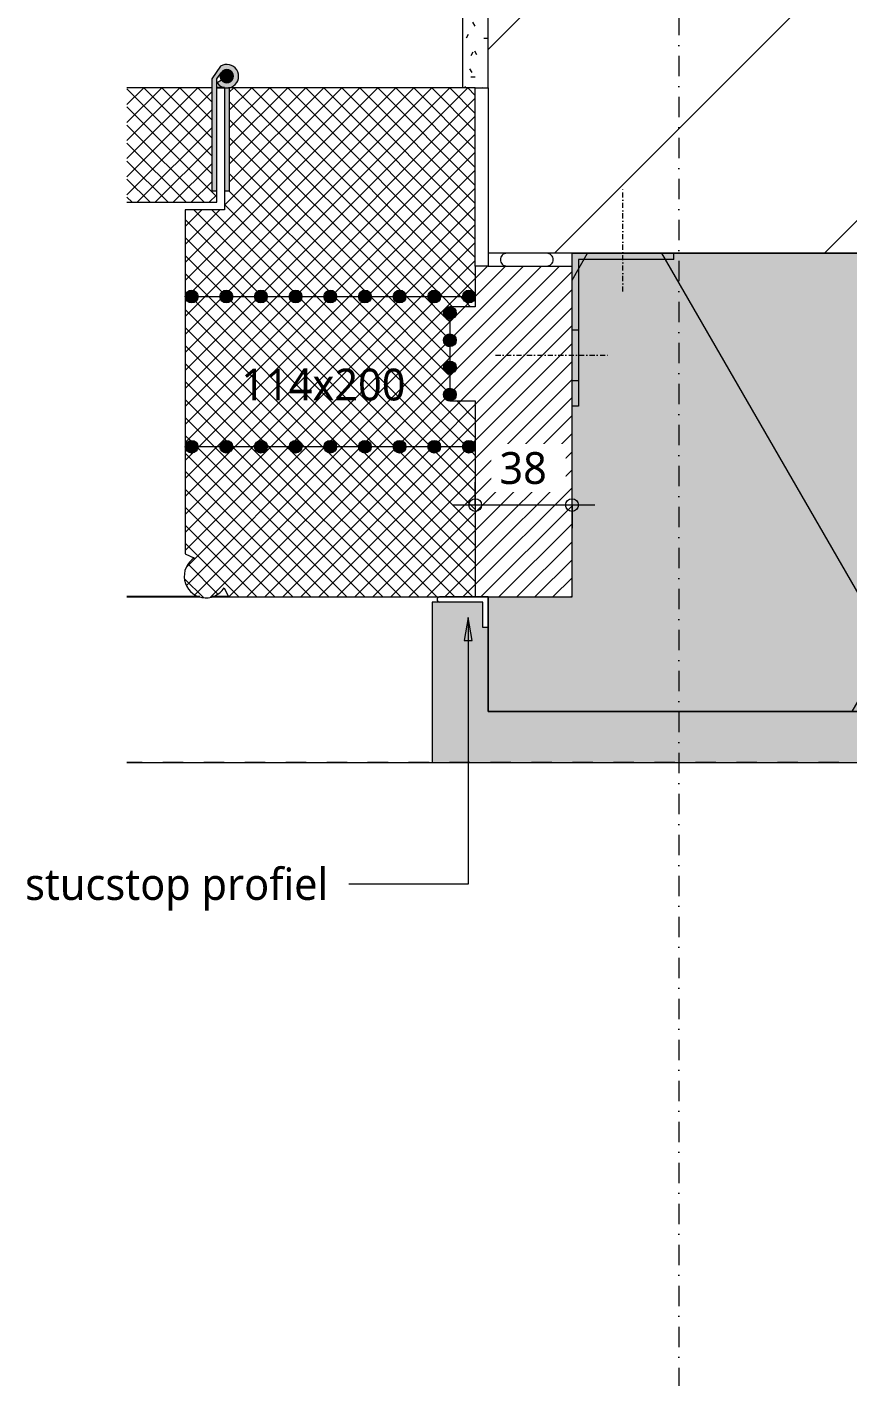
# Model space of a CAD drawing. Header units: millimetres. Extents: x -435 to 27166, y -19117 to 26500.
# Drawn here: x 2411 to 2734, y 3128 to 3662 of the extents above; entities that cross this region are included whole.
import ezdxf

# ---------------------------------------------------------------- set-up
doc = ezdxf.new("R2010")
doc.units = ezdxf.units.MM
doc.linetypes.add('MV_stramien', pattern=[16, 8, -4, 0, -4])
doc.linetypes.add('Streep-stip _ detail', pattern=[4, 2, -1, 0, -1])
for name, color, linetype, lineweight in [('A-ANNO-DIMS', 211, 'Continuous', 13), ('A-ANNO-DIMS-5', 211, 'Continuous', 13), ('A-DETL', 90, 'Continuous', 13), ('A-DETL-GENF', 92, 'Continuous', 18), ('G-ANNO-TEXT', 231, 'Continuous', 13)]:
    doc.layers.add(name, color=color, linetype=linetype, lineweight=lineweight)
doc.styles.add('Segoe UI_3', font='segoeui.ttf', dxfattribs={"height": 12.5})
doc.dimstyles.new('2_5_mm', dxfattribs={"dimscale": 304.8, "dimtxt": 13.092049, "dimasz": 0.016404, "dimexe": 0.029528, "dimexo": 0.0625, "dimgap": 0.014764, "dimtad": 1, "dimdec": 0, "dimzin": 0, "dimdsep": 46, "dimtxsty": 'Segoe UI_3', "dimblk1": 'DOTBLANK', "dimblk2": 'DOTBLANK', "dimsah": 1, "dimcen": 0.09, "dimdle": 0.029528, "dimazin": 0, "dimtfac": 1, "dimtdec": 4, "dimtix": 1, "dimtmove": 0, "dimatfit": 3, "dimfxl": 0.029528, "dimfxlon": 1, "dimtvp": 1, "dimtfill": 1, "dimtolj": 1, "dimtzin": 0, "dimarcsym": 2})
pattern_1 = [(0, (0, 0), (20.32, 5.08), [1.676, -13.564, 1.676, -13.564, -81.28]), (0, (0, 0), (20.32, 5.08), [-30.48, 1.676, -28.804, 1.676, -13.564, -35.56]), (0, (0, 0), (20.32, 5.08), [-76.2, 1.676, -8.484, 1.676, -23.724]), (120, (7.62, 2.54), (-14.559409, 15.057636), [1.676, -13.564, 1.676, -13.564, -81.28]), (120, (7.62, 2.54), (-14.559409, 15.057636), [-30.48, 1.676, -28.804, 1.676, -13.564, -35.56]), (120, (7.62, 2.54), (-14.559409, 15.057636), [-76.2, 1.676, -8.484, 1.676, -23.724]), (240, (10.16, 12.7), (-5.760591, -20.137636), [1.676, -13.564, 1.676, -13.564, -81.28]), (240, (10.16, 12.7), (-5.760591, -20.137636), [-30.48, 1.676, -28.804, 1.676, -13.564, -35.56]), (240, (10.16, 12.7), (-5.760591, -20.137636), [-76.2, 1.676, -8.484, 1.676, -23.724])]
pattern_2 = [(45, (0, 0), (-3.535534, 3.535534), []), (135, (0, 0), (-3.535534, -3.535534), [])]

# ---------------------------------------------------------------- blocks, each defined once
blk = doc.blocks.new('42 isolatie - Type 1-3762598-Details Appartement')
at = {"layer": 'A-DETL-GENF'}
blk.add_hatch(color=256, dxfattribs=at).paths.add_polyline_path([(213.48, 180.8), (0.28, 180.8), (0.28, 135.78), (33.28, 135.78), (33.28, 0.8), (517.28, 0.8), (517.28, 135.78), (550.28, 135.78), (550.28, 180.8), (450.68, 180.8)])
at = {"layer": 'A-DETL-GENF', "lineweight": 13}
h = blk.add_hatch(dxfattribs=at)
h.set_pattern_fill('FP_43', color=256, style=0, pattern_type=2)
h.set_pattern_definition([(60, (-2126.39, 181.76), (-155.885, 90), []), (120, (-2126.39, 181.76), (-155.885, -90), [])])
h.paths.add_polyline_path([(213.48, 180.8), (0.28, 180.8), (0.28, 135.78), (33.28, 135.78), (33.28, 0.8), (517.28, 0.8), (517.28, 135.78), (550.28, 135.78), (550.28, 180.8), (450.68, 180.8)])
at = {"layer": 'A-DETL-GENF'}
for p, q in [((550.28, 180.8), (0.28, 180.8)), ((0.28, 180.8), (0.28, 147.78)), ((550.28, 147.78), (550.28, 180.8)), ((0.28, 147.78), (0.28, 135.78)), ((0.28, 147.78), (0.28, 135.78)), ((550.28, 135.78), (550.28, 147.78)), ((550.28, 135.78), (550.28, 147.78)), ((33.28, 0.8), (517.28, 0.8))]:
    blk.add_line(p, q, dxfattribs=at)
blk = doc.blocks.new('Repeating Detail - 00 g lijmbolletje s e-V21-Details Appartement')
at = {"layer": 'A-DETL-GENF'}
for points in [[(-106.77, -1.25), (-106.52, -0.65), (-106.44, 0), (-106.52, 0.65), (-106.77, 1.25), (-107.17, 1.77), (-107.69, 2.17), (-108.29, 2.41), (-108.94, 2.5), (-109.58, 2.41), (-110.19, 2.17), (-110.7, 1.77), (-111.1, 1.25), (-111.35, 0.65), (-111.44, 0), (-111.35, -0.65), (-111.1, -1.25), (-110.7, -1.77), (-110.19, -2.17), (-109.58, -2.41), (-108.94, -2.5), (-108.29, -2.41), (-107.69, -2.17), (-107.17, -1.77)], [(-93.15, -1.25), (-92.9, -0.65), (-92.82, 0), (-92.9, 0.65), (-93.15, 1.25), (-93.55, 1.77), (-94.07, 2.17), (-94.67, 2.41), (-95.32, 2.5), (-95.97, 2.41), (-96.57, 2.17), (-97.09, 1.77), (-97.48, 1.25), (-97.73, 0.65), (-97.82, 0), (-97.73, -0.65), (-97.48, -1.25), (-97.09, -1.77), (-96.57, -2.17), (-95.97, -2.41), (-95.32, -2.5), (-94.67, -2.41), (-94.07, -2.17), (-93.55, -1.77)], [(-79.54, -1.25), (-79.29, -0.65), (-79.2, 0), (-79.29, 0.65), (-79.54, 1.25), (-79.93, 1.77), (-80.45, 2.17), (-81.06, 2.41), (-81.7, 2.5), (-82.35, 2.41), (-82.95, 2.17), (-83.47, 1.77), (-83.87, 1.25), (-84.12, 0.65), (-84.2, 0), (-84.12, -0.65), (-83.87, -1.25), (-83.47, -1.77), (-82.95, -2.17), (-82.35, -2.41), (-81.7, -2.5), (-81.06, -2.41), (-80.45, -2.17), (-79.93, -1.77)], [(-65.92, -1.25), (-65.67, -0.65), (-65.59, 0), (-65.67, 0.65), (-65.92, 1.25), (-66.32, 1.77), (-66.84, 2.17), (-67.44, 2.41), (-68.09, 2.5), (-68.73, 2.41), (-69.34, 2.17), (-69.85, 1.77), (-70.25, 1.25), (-70.5, 0.65), (-70.59, 0), (-70.5, -0.65), (-70.25, -1.25), (-69.85, -1.77), (-69.34, -2.17), (-68.59, -2.43), (-68.09, -2.5), (-67.44, -2.41), (-66.84, -2.17), (-66.32, -1.77)], [(-52.3, -1.25), (-52.05, -0.65), (-51.97, 0), (-52.05, 0.65), (-52.3, 1.25), (-52.7, 1.77), (-53.22, 2.17), (-53.82, 2.41), (-54.47, 2.5), (-55.12, 2.41), (-55.72, 2.17), (-56.24, 1.77), (-56.63, 1.25), (-56.88, 0.65), (-56.97, 0), (-56.88, -0.65), (-56.63, -1.25), (-56.24, -1.77), (-55.72, -2.17), (-55.12, -2.41), (-54.47, -2.5), (-53.82, -2.41), (-53.22, -2.17), (-52.7, -1.77)], [(-38.69, -1.25), (-38.44, -0.65), (-38.35, 0), (-38.44, 0.65), (-38.69, 1.25), (-39.08, 1.77), (-39.6, 2.17), (-40.2, 2.41), (-40.85, 2.5), (-41.5, 2.41), (-42.1, 2.17), (-42.62, 1.77), (-43.02, 1.25), (-43.27, 0.65), (-43.35, 0), (-43.27, -0.65), (-43.02, -1.25), (-42.62, -1.77), (-42.1, -2.17), (-41.5, -2.41), (-40.85, -2.5), (-40.2, -2.41), (-39.6, -2.17), (-39.08, -1.77)], [(-25.07, -1.25), (-24.82, -0.65), (-24.73, 0), (-24.82, 0.65), (-25.07, 1.25), (-25.47, 1.77), (-25.98, 2.17), (-26.59, 2.41), (-27.23, 2.5), (-27.88, 2.41), (-28.48, 2.17), (-29, 1.77), (-29.4, 1.25), (-29.65, 0.65), (-29.73, 0), (-29.65, -0.65), (-29.4, -1.25), (-29, -1.77), (-28.48, -2.17), (-27.88, -2.41), (-27.23, -2.5), (-26.59, -2.41), (-25.98, -2.17), (-25.47, -1.77)], [(-11.45, -1.25), (-11.2, -0.65), (-11.12, 0), (-11.2, 0.65), (-11.45, 1.25), (-11.85, 1.77), (-12.37, 2.17), (-12.97, 2.41), (-13.62, 2.5), (-14.26, 2.41), (-14.87, 2.17), (-15.38, 1.77), (-15.78, 1.25), (-16.03, 0.65), (-16.12, 0), (-16.03, -0.65), (-15.78, -1.25), (-15.38, -1.77), (-14.87, -2.17), (-14.26, -2.41), (-13.62, -2.5), (-12.97, -2.41), (-12.37, -2.17), (-11.85, -1.77)], [(2.17, -1.25), (2.41, -0.65), (2.5, 0), (2.41, 0.65), (2.17, 1.25), (1.77, 1.77), (1.25, 2.17), (0.65, 2.41), (0, 2.5), (-0.65, 2.41), (-1.25, 2.17), (-1.77, 1.77), (-2.17, 1.25), (-2.41, 0.65), (-2.5, 0), (-2.41, -0.65), (-2.17, -1.25), (-1.77, -1.77), (-1.25, -2.17), (-0.65, -2.41), (0, -2.5), (0.65, -2.41), (1.25, -2.17), (1.77, -1.77)]]:
    blk.add_hatch(color=256, dxfattribs=at).paths.add_polyline_path(points)
for centre, start, end in [((-108.94, 0), 0, 180), ((-108.94, 0), 180, 360), ((-95.32, 0), 0, 180), ((-95.32, 0), 180, 360), ((-81.7, 0), 0, 180), ((-81.7, 0), 180, 360), ((-68.09, 0), 0, 180), ((-68.09, 0), 180, 360), ((-54.47, 0), 0, 180), ((-54.47, 0), 180, 360), ((-40.85, 0), 0, 180), ((-40.85, 0), 180, 360), ((-27.23, 0), 360, 180), ((-27.23, 0), 180, 360), ((-13.62, 0), 360, 180), ((-13.62, 0), 180, 360), ((0, 0), 360, 180), ((0, 0), 180, 360)]:
    blk.add_arc(centre, 2.5, start, end, dxfattribs=at)
blk = doc.blocks.new('Repeating Detail - 00 g lijmbolletje s e-V23-Details Appartement')
at = {"layer": 'A-DETL-GENF'}
for points in [[(-30.75, 2.17), (-31.35, 2.41), (-32, 2.5), (-32.65, 2.41), (-33.25, 2.17), (-33.77, 1.77), (-34.17, 1.25), (-34.41, 0.65), (-34.5, 0), (-34.41, -0.65), (-34.17, -1.25), (-33.77, -1.77), (-33.25, -2.17), (-32.65, -2.41), (-32, -2.5), (-31.35, -2.41), (-30.75, -2.17), (-30.23, -1.77), (-29.83, -1.25), (-29.59, -0.65), (-29.5, 0), (-29.59, 0.65), (-29.83, 1.25), (-30.23, 1.77)], [(-20.08, 2.17), (-20.69, 2.41), (-21.33, 2.5), (-21.98, 2.41), (-22.58, 2.17), (-23.1, 1.77), (-23.5, 1.25), (-23.75, 0.65), (-23.83, 0), (-23.75, -0.65), (-23.5, -1.25), (-23.1, -1.77), (-22.58, -2.17), (-21.98, -2.41), (-21.33, -2.5), (-20.69, -2.41), (-20.08, -2.17), (-19.57, -1.77), (-19.17, -1.25), (-18.92, -0.65), (-18.83, 0), (-18.92, 0.65), (-19.17, 1.25), (-19.57, 1.77)], [(-9.42, 2.17), (-10.02, 2.41), (-10.67, 2.5), (-11.31, 2.41), (-11.92, 2.17), (-12.43, 1.77), (-12.83, 1.25), (-13.08, 0.65), (-13.17, 0), (-13.08, -0.65), (-12.83, -1.25), (-12.43, -1.77), (-11.92, -2.17), (-11.31, -2.41), (-10.67, -2.5), (-10.02, -2.41), (-9.42, -2.17), (-8.9, -1.77), (-8.5, -1.25), (-8.25, -0.65), (-8.17, 0), (-8.25, 0.65), (-8.5, 1.25), (-8.9, 1.77)], [(1.25, 2.17), (0.65, 2.41), (0, 2.5), (-0.65, 2.41), (-1.25, 2.17), (-1.77, 1.77), (-2.17, 1.25), (-2.41, 0.65), (-2.5, 0), (-2.41, -0.65), (-2.17, -1.25), (-1.77, -1.77), (-1.25, -2.17), (-0.65, -2.41), (0, -2.5), (0.65, -2.41), (1.25, -2.17), (1.77, -1.77), (2.17, -1.25), (2.41, -0.65), (2.5, 0), (2.41, 0.65), (2.17, 1.25), (1.77, 1.77)]]:
    blk.add_hatch(color=256, dxfattribs=at).paths.add_polyline_path(points)
for centre, start, end in [((-32, 0), 360, 180), ((-21.33, 0), 360, 180), ((-10.67, 0), 360, 180), ((0, 0), 360, 180), ((0, 0), 180, 360), ((-32, 0), 180, 360), ((-21.33, 0), 180, 360), ((-10.67, 0), 180, 360)]:
    blk.add_arc(centre, 2.5, start, end, dxfattribs=at)
blk = doc.blocks.new('30_L-anker - 60x40-4465876-Details Appartement')
at = {"layer": 'A-DETL-GENF', "linetype": 'Streep-stip _ detail', "lineweight": 13}
for p, q in [((20, -15), (20, 25)), ((-30, -40), (15, -40))]:
    blk.add_line(p, q, dxfattribs=at)
at = {"layer": 'A-DETL-GENF'}
for p, q in [((0, -60), (0, 0)), ((40, 0), (0, 0)), ((40, -2.5), (40, 0)), ((40, -2.5), (2.5, -2.5)), ((2.5, -2.5), (2.5, -60)), ((0, -30), (2.5, -30)), ((0, -50), (2.5, -50)), ((2.5, -60), (0, -60))]:
    blk.add_line(p, q, dxfattribs=at)
blk = doc.blocks.new('DIMBLOCK242-Details Appartement')
at = {"layer": 'A-ANNO-DIMS-5'}
for p, q in [((2587.43, 3474.19), (2587.43, 3483.19)), ((2625.43, 3474.19), (2625.43, 3483.19)), ((2634.43, 3474.19), (2578.43, 3474.19)), ((2587.43, 3474.19), (2587.43, 3465.19)), ((2625.43, 3474.19), (2625.43, 3465.19))]:
    blk.add_line(p, q, dxfattribs=at)
for centre in [(2587.43, 3474.19), (2625.43, 3474.19)]:
    blk.add_circle(centre, 2.5, dxfattribs=at)
at = {"layer": 'A-ANNO-DIMS-5', "color": 0, "insert": (2596.91, 3495), "char_height": 12.5, "width": 22.8516, "attachment_point": 1, "line_spacing_factor": 1.142579, "style": 'Segoe UI_3', "bg_fill": 3, "box_fill_scale": 1.25, "bg_fill_color": 9, "bg_fill_true_color": 13158600, "bg_fill_transparency": 0}
blk.add_mtext('38', dxfattribs=at)
blk = doc.blocks.new('_DotBlank')
at = {"color": 0, "linetype": 'ByBlock', "lineweight": -2}
blk.add_line((-0.5, 0), (-1, 0), dxfattribs=at)
blk.add_circle((0, 0), 0.5, dxfattribs=at)

msp = doc.modelspace()

# ---------------------------------------------------------------- hatches: boundary and pattern name
at = {"layer": 'A-DETL-GENF', "lineweight": 13}
h = msp.add_hatch(dxfattribs=at)
h.set_pattern_fill('FP_17', color=254, style=0, pattern_type=2)
h.set_pattern_definition(pattern_1)
h.paths.add_polyline_path([(2582.43, 3638.1), (2592.43, 3638.1), (2592.43, 4069.21), (2582.43, 4069.21), (2582.43, 3733.25)])
h = msp.add_hatch(dxfattribs=at)
h.set_pattern_fill('FP_9', color=57, style=0, pattern_type=2)
h.set_pattern_definition([(45, (0, 0), (-53.033, 53.033), [])])
h.paths.add_polyline_path([(3109.43, 3573.08), (3142.43, 3573.08), (3142.43, 3693.08), (2592.43, 3693.08), (2592.43, 3573.08), (3047.83, 3573.08)])
at = {"layer": 'A-DETL-GENF'}
for points in [[(2485.93, 3597.63), (2485.93, 3641.64), (2487.68, 3644.14), (2488.13, 3644.63), (2488.68, 3644.99), (2489.31, 3645.2), (2489.97, 3645.25), (2490.62, 3645.14), (2491.22, 3644.86), (2491.73, 3644.44), (2492.12, 3643.91), (2492.37, 3643.29), (2492.45, 3642.63), (2492.37, 3641.98), (2492.12, 3641.36), (2491.73, 3640.83), (2491.22, 3640.41), (2490.62, 3640.13), (2489.97, 3640.02), (2489.31, 3640.06), (2488.68, 3640.28), (2488.13, 3640.64), (2487.68, 3641.13), (2486.04, 3639.98), (2486.85, 3639.1), (2487.85, 3638.46), (2488.99, 3638.09), (2490.18, 3638.02), (2491.35, 3638.27), (2492.42, 3638.8), (2493.31, 3639.6), (2493.97, 3640.59), (2494.36, 3641.72), (2494.44, 3642.91), (2494.22, 3644.08), (2493.7, 3645.16), (2492.92, 3646.07), (2491.94, 3646.75), (2490.82, 3647.15), (2489.63, 3647.25), (2488.45, 3647.05), (2487.37, 3646.55), (2483.93, 3641.64), (2483.93, 3597.63)], [(2489.9, 3640.02), (2490.62, 3640.15), (2491.22, 3640.42), (2491.73, 3640.84), (2492.12, 3641.38), (2492.37, 3642), (2492.45, 3642.63), (2492.28, 3643.51), (2491.99, 3644.08), (2491.67, 3644.49), (2491.08, 3644.92), (2490.56, 3645.15), (2489.76, 3645.24), (2489.23, 3645.18), (2488.55, 3644.91), (2487.97, 3644.46), (2487.56, 3643.95), (2487.3, 3643.31), (2487.21, 3642.63), (2487.3, 3641.96), (2487.68, 3641.16), (2488.13, 3640.66), (2488.72, 3640.28), (2489.31, 3640.08), (2489.87, 3640.02)], [(2488.93, 3597.63), (2490.93, 3597.63), (2490.93, 3638.15), (2489.79, 3638.02), (2488.93, 3638.09), (2488.93, 3635.07)]]:
    msp.add_hatch(color=8, dxfattribs=at).paths.add_polyline_path(points)
at = {"layer": 'A-DETL-GENF', "lineweight": 13}
h = msp.add_hatch(dxfattribs=at)
h.set_pattern_fill('FP_20', color=250, style=0, pattern_type=2)
h.set_pattern_definition(pattern_2)
h.paths.add_polyline_path([(2450.59, 3593.1), (2485.93, 3593.1), (2485.93, 3597.63), (2483.93, 3597.63), (2483.93, 3638.1), (2450.59, 3638.1)])
h = msp.add_hatch(dxfattribs=at)
h.set_pattern_fill('FP_20', color=250, style=0, pattern_type=2)
h.set_pattern_definition(pattern_2)
h.paths.add_polyline_path([(2519.35, 3556.1), (2527.97, 3556.1), (2528.05, 3556.75), (2528.3, 3557.35), (2528.7, 3557.87), (2529.22, 3558.26), (2529.82, 3558.51), (2530.47, 3558.6), (2531.11, 3558.51), (2531.72, 3558.26), (2532.23, 3557.87), (2532.63, 3557.35), (2532.88, 3556.75), (2532.97, 3556.1), (2541.58, 3556.1), (2541.67, 3556.75), (2541.92, 3557.35), (2542.32, 3557.87), (2542.83, 3558.26), (2543.44, 3558.51), (2544.08, 3558.6), (2544.73, 3558.51), (2545.33, 3558.26), (2545.85, 3557.87), (2546.25, 3557.35), (2546.5, 3556.75), (2546.58, 3556.1), (2555.2, 3556.1), (2555.29, 3556.75), (2555.53, 3557.35), (2555.93, 3557.87), (2556.45, 3558.26), (2557.05, 3558.51), (2557.7, 3558.6), (2558.35, 3558.51), (2558.95, 3558.26), (2559.47, 3557.87), (2559.87, 3557.35), (2560.11, 3556.75), (2560.2, 3556.1), (2568.82, 3556.1), (2568.9, 3556.75), (2569.15, 3557.35), (2569.55, 3557.87), (2570.07, 3558.26), (2570.67, 3558.51), (2571.32, 3558.6), (2571.96, 3558.51), (2572.57, 3558.26), (2573.08, 3557.87), (2573.48, 3557.35), (2573.73, 3556.75), (2573.82, 3556.1), (2582.43, 3556.1), (2582.52, 3556.75), (2582.77, 3557.35), (2583.17, 3557.87), (2583.68, 3558.26), (2584.29, 3558.51), (2584.93, 3558.6), (2585.58, 3558.51), (2586.18, 3558.26), (2586.7, 3557.87), (2587.1, 3557.35), (2587.35, 3556.75), (2587.43, 3556.54), (2587.43, 3638.1), (2490.93, 3638.1), (2490.93, 3597.63), (2488.93, 3597.63), (2488.93, 3590.1), (2473.5, 3590.1), (2473.5, 3556.1), (2473.58, 3556.75), (2473.83, 3557.35), (2474.34, 3557.95), (2474.75, 3558.26), (2475.35, 3558.51), (2476, 3558.6), (2476.64, 3558.51), (2477.25, 3558.26), (2477.77, 3557.87), (2478.16, 3557.35), (2478.41, 3556.75), (2478.5, 3556.1), (2487.11, 3556.1), (2487.2, 3556.75), (2487.45, 3557.35), (2487.85, 3557.87), (2488.36, 3558.26), (2488.97, 3558.51), (2489.61, 3558.6), (2490.26, 3558.51), (2490.86, 3558.26), (2491.38, 3557.87), (2491.78, 3557.35), (2492.03, 3556.75), (2492.11, 3556.1), (2500.73, 3556.1), (2500.82, 3556.75), (2501.07, 3557.35), (2501.46, 3557.87), (2501.98, 3558.26), (2502.58, 3558.51), (2503.23, 3558.6), (2503.88, 3558.51), (2504.48, 3558.26), (2505, 3557.87), (2505.4, 3557.35), (2505.65, 3556.75), (2505.73, 3556.1), (2514.35, 3556.1), (2514.43, 3556.75), (2514.68, 3557.35), (2515.08, 3557.87), (2515.6, 3558.26), (2516.2, 3558.51), (2516.85, 3558.6), (2517.5, 3558.51), (2518.1, 3558.26), (2518.62, 3557.87), (2519.01, 3557.35), (2519.26, 3556.75)])
h.paths.add_polyline_path([(2489.94, 3638.01), (2489.94, 3638.04), (2489.79, 3638.02)])
h = msp.add_hatch(dxfattribs=at)
h.set_pattern_fill('FP_33', color=250, style=0, pattern_type=2)
h.set_pattern_definition([(45, (0, 0), (-3.535534, 3.535534), [])])
h.paths.add_polyline_path([(2625.43, 3438.1), (2625.43, 3568.08), (2587.43, 3568.08), (2587.43, 3552.1), (2577.43, 3552.1), (2578.08, 3552.01), (2578.68, 3551.76), (2579.2, 3551.37), (2579.6, 3550.85), (2579.85, 3550.25), (2579.93, 3549.6), (2579.85, 3548.95), (2579.6, 3548.35), (2579.2, 3547.83), (2578.68, 3547.43), (2578.08, 3547.18), (2577.43, 3547.1), (2577.43, 3541.43), (2578.08, 3541.35), (2578.68, 3541.1), (2579.2, 3540.7), (2579.6, 3540.18), (2579.85, 3539.58), (2579.93, 3538.93), (2579.85, 3538.29), (2579.6, 3537.68), (2579.2, 3537.16), (2578.68, 3536.77), (2578.08, 3536.52), (2577.43, 3536.43), (2577.43, 3530.77), (2578.08, 3530.68), (2578.68, 3530.43), (2579.2, 3530.03), (2579.6, 3529.52), (2579.85, 3528.91), (2579.93, 3528.27), (2579.85, 3527.62), (2579.6, 3527.02), (2579.2, 3526.5), (2578.68, 3526.1), (2578.08, 3525.85), (2577.43, 3525.77), (2577.43, 3520.1), (2578.08, 3520.01), (2578.69, 3519.76), (2579.2, 3519.37), (2579.6, 3518.85), (2579.85, 3518.25), (2579.93, 3517.6), (2579.85, 3516.95), (2579.6, 3516.35), (2579.2, 3515.83), (2578.68, 3515.43), (2578.08, 3515.18), (2577.43, 3515.1), (2587.43, 3515.1), (2587.43, 3438.1)])
h = msp.add_hatch(dxfattribs=at)
h.set_pattern_fill('FP_20', color=250, style=0, pattern_type=2)
h.set_pattern_definition(pattern_2)
h.paths.add_polyline_path([(2587.43, 3497.1), (2587.43, 3515.1), (2577.43, 3515.1), (2576.79, 3515.18), (2576.18, 3515.43), (2575.67, 3515.83), (2575.27, 3516.35), (2575.02, 3516.95), (2574.93, 3517.6), (2575.02, 3518.25), (2575.27, 3518.85), (2575.67, 3519.37), (2576.18, 3519.76), (2576.79, 3520.01), (2577.43, 3520.1), (2577.43, 3525.77), (2576.79, 3525.85), (2576.18, 3526.1), (2575.67, 3526.5), (2575.27, 3527.02), (2575.02, 3527.62), (2574.93, 3528.27), (2575.02, 3528.91), (2575.27, 3529.52), (2575.67, 3530.03), (2576.18, 3530.43), (2576.79, 3530.68), (2577.43, 3530.77), (2577.43, 3536.43), (2576.79, 3536.52), (2576.04, 3536.88), (2575.67, 3537.16), (2575.27, 3537.68), (2575.02, 3538.29), (2574.93, 3538.93), (2575.02, 3539.58), (2575.27, 3540.18), (2575.67, 3540.7), (2576.18, 3541.1), (2576.79, 3541.35), (2577.43, 3541.43), (2577.43, 3547.1), (2576.79, 3547.18), (2576.18, 3547.43), (2575.67, 3547.83), (2575.27, 3548.35), (2575.02, 3548.95), (2574.93, 3549.6), (2575.02, 3550.25), (2575.27, 3550.85), (2575.67, 3551.37), (2576.18, 3551.76), (2576.79, 3552.01), (2577.43, 3552.1), (2587.43, 3552.1), (2587.43, 3556.1), (2587.35, 3555.45), (2587.1, 3554.85), (2586.7, 3554.33), (2586.18, 3553.93), (2585.58, 3553.68), (2584.93, 3553.6), (2584.29, 3553.68), (2583.68, 3553.93), (2583.13, 3554.38), (2582.77, 3554.85), (2582.52, 3555.45), (2582.43, 3556.1), (2573.82, 3556.1), (2573.73, 3555.45), (2573.44, 3554.79), (2573.08, 3554.33), (2572.57, 3553.93), (2571.96, 3553.68), (2571.32, 3553.6), (2570.67, 3553.68), (2570.07, 3553.93), (2569.55, 3554.33), (2569.15, 3554.85), (2568.9, 3555.45), (2568.82, 3556.1), (2560.2, 3556.1), (2560.11, 3555.45), (2559.87, 3554.85), (2559.47, 3554.33), (2558.95, 3553.93), (2558.35, 3553.68), (2557.7, 3553.6), (2557.05, 3553.68), (2556.45, 3553.93), (2555.93, 3554.33), (2555.53, 3554.85), (2555.29, 3555.45), (2555.2, 3556.1), (2546.58, 3556.1), (2546.5, 3555.45), (2546.25, 3554.85), (2545.85, 3554.33), (2545.33, 3553.93), (2544.73, 3553.68), (2544.08, 3553.6), (2543.44, 3553.68), (2542.83, 3553.93), (2542.32, 3554.33), (2541.92, 3554.85), (2541.67, 3555.45), (2541.58, 3556.1), (2532.97, 3556.1), (2532.88, 3555.45), (2532.63, 3554.85), (2532.23, 3554.33), (2531.55, 3553.86), (2531.11, 3553.68), (2530.47, 3553.6), (2529.82, 3553.68), (2529.19, 3553.96), (2528.7, 3554.33), (2528.3, 3554.85), (2528.05, 3555.45), (2527.97, 3556.1), (2519.35, 3556.1), (2519.26, 3555.45), (2519.01, 3554.85), (2518.62, 3554.33), (2518.1, 3553.93), (2517.5, 3553.68), (2516.85, 3553.6), (2516.2, 3553.68), (2515.6, 3553.93), (2514.95, 3554.5), (2514.68, 3554.85), (2514.43, 3555.45), (2514.35, 3556.1), (2505.73, 3556.1), (2505.65, 3555.45), (2505.4, 3554.85), (2505, 3554.33), (2504.48, 3553.93), (2503.88, 3553.68), (2503.23, 3553.6), (2502.58, 3553.68), (2501.98, 3553.93), (2501.46, 3554.33), (2500.99, 3555.04), (2500.82, 3555.45), (2500.73, 3556.1), (2492.11, 3556.1), (2492, 3555.39), (2491.78, 3554.85), (2491.38, 3554.33), (2490.86, 3553.93), (2490.26, 3553.68), (2489.61, 3553.6), (2488.93, 3553.7), (2488.36, 3553.93), (2487.85, 3554.33), (2487.45, 3554.85), (2487.18, 3555.57), (2487.11, 3556.1), (2478.5, 3556.1), (2478.41, 3555.45), (2478.16, 3554.85), (2477.77, 3554.33), (2477.25, 3553.93), (2476.64, 3553.68), (2476, 3553.6), (2475.35, 3553.68), (2474.75, 3553.93), (2474.23, 3554.33), (2473.83, 3554.85), (2473.58, 3555.45), (2473.5, 3556.1), (2473.5, 3497.1), (2473.58, 3497.75), (2473.83, 3498.35), (2474.23, 3498.87), (2474.75, 3499.26), (2475.35, 3499.51), (2476, 3499.6), (2476.64, 3499.51), (2477.25, 3499.26), (2477.77, 3498.87), (2478.16, 3498.35), (2478.41, 3497.75), (2478.5, 3497.1), (2487.11, 3497.1), (2487.2, 3497.75), (2487.45, 3498.35), (2487.85, 3498.87), (2488.36, 3499.26), (2488.97, 3499.51), (2489.61, 3499.6), (2490.26, 3499.51), (2490.86, 3499.26), (2491.38, 3498.87), (2491.78, 3498.35), (2492.03, 3497.75), (2492.11, 3497.1), (2500.73, 3497.1), (2500.82, 3497.75), (2501.07, 3498.35), (2501.46, 3498.87), (2501.98, 3499.26), (2502.58, 3499.51), (2503.23, 3499.6), (2503.88, 3499.51), (2504.48, 3499.26), (2505, 3498.87), (2505.4, 3498.35), (2505.65, 3497.75), (2505.73, 3497.1), (2514.35, 3497.1), (2514.43, 3497.75), (2514.68, 3498.35), (2515.08, 3498.87), (2515.6, 3499.26), (2516.2, 3499.51), (2516.85, 3499.6), (2517.5, 3499.51), (2518.1, 3499.26), (2518.62, 3498.87), (2519.01, 3498.35), (2519.26, 3497.75), (2519.35, 3497.1), (2527.97, 3497.1), (2528.05, 3497.75), (2528.3, 3498.35), (2528.7, 3498.87), (2529.22, 3499.26), (2529.82, 3499.51), (2530.47, 3499.6), (2531.11, 3499.51), (2531.72, 3499.26), (2532.23, 3498.87), (2532.63, 3498.35), (2532.88, 3497.75), (2532.97, 3497.1), (2541.58, 3497.1), (2541.67, 3497.75), (2541.92, 3498.35), (2542.32, 3498.87), (2542.83, 3499.26), (2543.44, 3499.51), (2544.08, 3499.6), (2544.73, 3499.51), (2545.33, 3499.26), (2545.85, 3498.87), (2546.25, 3498.35), (2546.5, 3497.75), (2546.58, 3497.1), (2555.2, 3497.1), (2555.29, 3497.75), (2555.53, 3498.35), (2555.93, 3498.87), (2556.45, 3499.26), (2557.05, 3499.51), (2557.7, 3499.6), (2558.35, 3499.51), (2558.95, 3499.26), (2559.47, 3498.87), (2559.87, 3498.35), (2560.11, 3497.75), (2560.2, 3497.1), (2568.82, 3497.1), (2568.9, 3497.75), (2569.15, 3498.35), (2569.55, 3498.87), (2570.07, 3499.26), (2570.67, 3499.51), (2571.32, 3499.6), (2571.96, 3499.51), (2572.57, 3499.26), (2573.08, 3498.87), (2573.48, 3498.35), (2573.73, 3497.75), (2573.82, 3497.1), (2582.43, 3497.1), (2582.52, 3497.75), (2582.77, 3498.35), (2583.17, 3498.87), (2583.68, 3499.26), (2584.29, 3499.51), (2584.93, 3499.6), (2585.58, 3499.51), (2586.27, 3499.2), (2586.7, 3498.87), (2587.1, 3498.35), (2587.35, 3497.75)])
h = msp.add_hatch(dxfattribs=at)
h.set_pattern_fill('FP_20', color=250, style=0, pattern_type=2)
h.set_pattern_definition(pattern_2)
h.paths.add_polyline_path([(2481.43, 3437.75), (2483.59, 3438), (2485.61, 3438.78), (2487.37, 3440.05), (2488.74, 3441.72), (2490.43, 3438.1), (2587.43, 3438.1), (2587.43, 3497.1), (2587.35, 3496.45), (2587.1, 3495.85), (2586.7, 3495.33), (2586.18, 3494.93), (2585.58, 3494.68), (2584.93, 3494.6), (2584.29, 3494.68), (2583.64, 3494.97), (2583.17, 3495.33), (2582.77, 3495.85), (2582.52, 3496.45), (2582.43, 3497.1), (2573.82, 3497.1), (2573.73, 3496.45), (2573.44, 3495.79), (2573.08, 3495.33), (2572.57, 3494.93), (2571.96, 3494.68), (2571.32, 3494.6), (2570.67, 3494.68), (2570.07, 3494.93), (2569.55, 3495.33), (2569.15, 3495.85), (2568.9, 3496.45), (2568.82, 3497.1), (2560.2, 3497.1), (2560.11, 3496.45), (2559.87, 3495.85), (2559.47, 3495.33), (2558.95, 3494.93), (2558.35, 3494.68), (2557.7, 3494.6), (2557.05, 3494.68), (2556.45, 3494.93), (2555.93, 3495.33), (2555.53, 3495.85), (2555.29, 3496.45), (2555.2, 3497.1), (2546.58, 3497.1), (2546.5, 3496.45), (2546.25, 3495.85), (2545.85, 3495.33), (2545.33, 3494.93), (2544.73, 3494.68), (2544.08, 3494.6), (2543.44, 3494.68), (2542.83, 3494.93), (2542.32, 3495.33), (2541.92, 3495.85), (2541.67, 3496.45), (2541.58, 3497.1), (2532.97, 3497.1), (2532.88, 3496.45), (2532.63, 3495.85), (2532.23, 3495.33), (2531.72, 3494.93), (2531.11, 3494.68), (2530.47, 3494.6), (2529.82, 3494.68), (2529.22, 3494.93), (2528.7, 3495.33), (2528.3, 3495.85), (2528.05, 3496.45), (2527.97, 3497.1), (2519.35, 3497.1), (2519.26, 3496.45), (2519.01, 3495.85), (2518.62, 3495.33), (2518.1, 3494.93), (2517.5, 3494.68), (2516.85, 3494.6), (2516.2, 3494.68), (2515.6, 3494.93), (2515.08, 3495.33), (2514.68, 3495.85), (2514.43, 3496.45), (2514.35, 3497.1), (2505.73, 3497.1), (2505.65, 3496.45), (2505.4, 3495.85), (2505, 3495.33), (2504.48, 3494.93), (2503.88, 3494.68), (2503.23, 3494.6), (2502.58, 3494.68), (2501.98, 3494.93), (2501.46, 3495.33), (2501.07, 3495.85), (2500.82, 3496.45), (2500.73, 3497.1), (2492.11, 3497.1), (2492.03, 3496.45), (2491.78, 3495.85), (2491.38, 3495.33), (2490.86, 3494.93), (2490.26, 3494.68), (2489.61, 3494.6), (2488.97, 3494.68), (2488.36, 3494.93), (2487.85, 3495.33), (2487.45, 3495.85), (2487.2, 3496.45), (2487.11, 3497.1), (2478.5, 3497.1), (2478.41, 3496.45), (2478.16, 3495.85), (2477.77, 3495.33), (2477.25, 3494.93), (2476.64, 3494.68), (2476, 3494.6), (2475.35, 3494.68), (2474.75, 3494.93), (2474.23, 3495.33), (2473.83, 3495.85), (2473.56, 3496.66), (2473.5, 3497.1), (2473.43, 3497.1), (2473.43, 3455.1), (2477.06, 3453.41), (2475.38, 3452.03), (2474.11, 3450.27), (2473.33, 3448.25), (2473.09, 3446.09), (2473.4, 3443.95), (2474.24, 3441.95), (2475.57, 3440.23), (2477.29, 3438.91), (2479.28, 3438.06)])
h = msp.add_hatch(dxfattribs=at)
h.set_pattern_fill('FP_17', color=254, style=0, pattern_type=2)
h.set_pattern_definition(pattern_1)
h.paths.add_polyline_path([(3164.51, 3373.08), (3164.51, 3436.1), (3144.43, 3436.1), (3144.43, 3426.1), (3142.43, 3426.1), (3142.43, 3393.08), (2592.43, 3393.08), (2592.43, 3426.1), (2590.43, 3426.1), (2590.43, 3436.1), (2570.43, 3436.1), (2570.43, 3373.08), (3047.83, 3373.08)])
at = {"layer": 'G-ANNO-TEXT'}
msp.add_hatch(color=7, dxfattribs=at).paths.add_polyline_path([(2584.6, 3429.98), (2583.01, 3420.98), (2586.19, 3420.98)])

# ---------------------------------------------------------------- linework, layer by layer
at = {"layer": 'A-DETL', "lineweight": 18}
for p, q in [((2582.43, 4069.21), (2582.43, 3638.1)), ((2592.43, 3638.1), (2592.43, 4069.21)), ((2487.37, 3646.55), (2483.93, 3641.64)), ((2483.93, 3641.64), (2483.93, 3597.63)), ((2485.93, 3641.64), (2487.68, 3644.14)), ((2485.93, 3597.63), (2485.93, 3641.64)), ((2487.68, 3641.13), (2486.04, 3639.98)), ((2483.93, 3638.1), (2450.59, 3638.1)), ((2488.93, 3638.1), (2488.93, 3597.63)), ((2587.43, 3638.1), (2490.54, 3638.1)), ((2490.93, 3597.63), (2490.93, 3638.15)), ((2587.43, 3638.1), (2592.43, 3638.1)), ((2587.43, 3568.08), (2587.43, 3638.1)), ((2592.43, 3638.1), (2592.43, 3573.08)), ((2483.93, 3597.63), (2485.93, 3597.63)), ((2485.93, 3593.1), (2485.93, 3597.63)), ((2488.93, 3597.63), (2488.93, 3590.1)), ((2488.93, 3597.63), (2490.93, 3597.63)), ((2450.59, 3593.1), (2485.93, 3593.1)), ((2488.93, 3590.1), (2473.5, 3590.1)), ((2473.5, 3590.1), (2473.5, 3556.1)), ((2625.43, 3573.08), (2592.43, 3573.08)), ((2592.43, 3573.08), (2592.43, 3568.08)), ((2625.43, 3573.08), (3109.43, 3573.08)), ((2625.43, 3568.08), (2625.43, 3573.08)), ((2592.43, 3568.08), (2587.43, 3568.08)), ((2587.43, 3568.08), (2587.43, 3552.1)), ((2592.43, 3568.08), (2625.43, 3568.08)), ((2625.43, 3438.1), (2625.43, 3568.08)), ((2473.5, 3556.1), (2473.5, 3497.1)), ((2478.5, 3556.1), (2487.11, 3556.1)), ((2492.11, 3556.1), (2500.73, 3556.1)), ((2505.73, 3556.1), (2514.35, 3556.1)), ((2519.35, 3556.1), (2527.97, 3556.1)), ((2532.97, 3556.1), (2541.58, 3556.1)), ((2546.58, 3556.1), (2555.2, 3556.1)), ((2560.2, 3556.1), (2568.82, 3556.1)), ((2573.82, 3556.1), (2582.43, 3556.1)), ((2587.43, 3552.1), (2577.43, 3552.1)), ((2577.43, 3547.1), (2577.43, 3541.43)), ((2577.43, 3536.43), (2577.43, 3530.77)), ((2577.43, 3525.77), (2577.43, 3520.1)), ((2577.43, 3515.1), (2587.43, 3515.1)), ((2587.43, 3515.1), (2587.43, 3438.1)), ((2473.5, 3497.1), (2473.43, 3497.1)), ((2473.43, 3497.1), (2473.43, 3455.1)), ((2487.11, 3497.1), (2478.5, 3497.1)), ((2500.73, 3497.1), (2492.11, 3497.1)), ((2514.35, 3497.1), (2505.73, 3497.1)), ((2527.97, 3497.1), (2519.35, 3497.1)), ((2541.58, 3497.1), (2532.97, 3497.1)), ((2555.2, 3497.1), (2546.58, 3497.1)), ((2568.82, 3497.1), (2560.2, 3497.1)), ((2582.43, 3497.1), (2573.82, 3497.1)), ((2473.43, 3455.1), (2477.06, 3453.41)), ((2488.74, 3441.72), (2490.43, 3438.1)), ((2490.43, 3438.1), (2587.43, 3438.1)), ((2592.43, 3438.1), (2573.43, 3438.1)), ((2587.43, 3438.1), (2625.43, 3438.1)), ((2592.43, 3426.1), (2592.43, 3438.1)), ((2590.43, 3436.1), (2570.43, 3436.1)), ((2570.43, 3436.1), (2570.43, 3373.08)), ((2590.43, 3436.1), (2573.43, 3436.1)), ((2590.43, 3426.1), (2590.43, 3436.1)), ((2590.43, 3426.1), (2590.43, 3436.1)), ((2592.43, 3426.1), (2590.43, 3426.1)), ((2592.43, 3426.1), (2590.43, 3426.1)), ((2592.43, 3393.08), (2592.43, 3426.1)), ((3142.43, 3393.08), (2592.43, 3393.08)), ((2570.43, 3373.08), (3164.51, 3373.08))]:
    msp.add_line(p, q, dxfattribs=at)
at = {"layer": 'A-DETL', "linetype": 'MV_stramien', "lineweight": 18}
for p, q in [((2667.43, 4069.21), (2667.43, 3128.3)), ((3551.35, 3373.08), (2450.59, 3373.08))]:
    msp.add_line(p, q, dxfattribs=at)
at = {"layer": 'A-DETL', "lineweight": 25}
for p, q in [((2488.93, 3638.1), (2485.93, 3638.1)), ((2479.28, 3438.1), (2450.59, 3438.1)), ((2490.43, 3438.1), (2483.85, 3438.1))]:
    msp.add_line(p, q, dxfattribs=at)
at = {"layer": 'A-DETL'}
for p, q in [((2615.42, 3573.08), (2599.88, 3573.08)), ((2599.88, 3568.08), (2615.42, 3568.08)), ((2450.59, 3373.08), (2582.43, 3373.08))]:
    msp.add_line(p, q, dxfattribs=at)
at = {"layer": 'A-DETL', "lineweight": 18}
for centre, radius, start, end in [((2489.83, 3642.63), 4.62, 215, 122.184), ((2489.83, 3642.63), 2.62, 215, 145), ((2489.83, 3642.63), 2.62, 150, 180), ((2489.83, 3642.63), 2.62, 180, 215.3289), ((2489.83, 3642.63), 4.62, 271.3376, 283.8345), ((2481.56, 3446.23), 8.48, 122.089, 327.911), ((2573.43, 3437.1), 1, 90, 270)]:
    msp.add_arc(centre, radius, start, end, dxfattribs=at)
at = {"layer": 'A-DETL'}
for centre, start, end in [((2599.78, 3570.57), 87.558, 179.9026), ((2599.78, 3570.58), 180.0974, 272.442), ((2615.53, 3570.57), 0.0974, 92.442), ((2615.53, 3570.58), 267.558, 359.9026)]:
    msp.add_arc(centre, 2.51, start, end, dxfattribs=at)
at = {"layer": 'G-ANNO-TEXT', "color": 250}
for p, q in [((2584.6, 3429.98), (2583.01, 3420.98)), ((2586.19, 3420.98), (2584.6, 3429.98)), ((2584.6, 3429.98), (2584.6, 3325.38)), ((2583.01, 3420.98), (2586.19, 3420.98)), ((2538.11, 3325.38), (2537.78, 3325.38)), ((2584.6, 3325.38), (2538.11, 3325.38))]:
    msp.add_line(p, q, dxfattribs=at)

# ---------------------------------------------------------------- block references
at = {"layer": 'A-DETL-GENF'}
msp.add_blockref('30_L-anker - 60x40-4465876-Details Appartement', (2625.43, 3573.08), dxfattribs=at)
at = {"layer": 'A-DETL-GENF', "rotation": 180}
msp.add_blockref('42 isolatie - Type 1-3762598-Details Appartement', (3142.71, 3573.88), dxfattribs=at)
at = {"layer": 'A-DETL-GENF', "extrusion": (0, 0, -1)}
for p in [(-2476, 3556.1), (-2476, 3497.1)]:
    msp.add_blockref('Repeating Detail - 00 g lijmbolletje s e-V21-Details Appartement', p, dxfattribs=at)
at = {"layer": 'A-DETL-GENF', "extrusion": (0, 0, -1), "rotation": 269.9999999999866}
msp.add_blockref('Repeating Detail - 00 g lijmbolletje s e-V23-Details Appartement', (-2577.43, 3517.6), dxfattribs=at)

# ---------------------------------------------------------------- texts
at = {"layer": 'G-ANNO-TEXT', "color": 7, "char_height": 12.5, "attachment_point": 1, "style": 'Segoe UI_3'}
for s, insert, width in [('114x200', (2495.52, 3527.78), 79.3671), ('stucstop profiel', (2410.56, 3331.63), 145.1054)]:
    msp.add_mtext(s, dxfattribs=dict(at, insert=insert, width=width))

# ---------------------------------------------------------------- next in the draw order: dimensions: what is measured, and where the dimension line sits
at = {"layer": 'A-ANNO-DIMS'}
dim = msp.add_linear_dim(base=(2587.43, 3474.19), p1=(2625.43, 3465.19), p2=(2587.43, 3465.19), dimstyle='2_5_mm', override={"dimpost": '<>', "dimfxl": 38}, dxfattribs=at)
dim.commit()
dim.dimension.update_dxf_attribs({"geometry": 'DIMBLOCK242-Details Appartement', "text_midpoint": (2606.43, 3485.16)})

doc.saveas('drawing.dxf')
